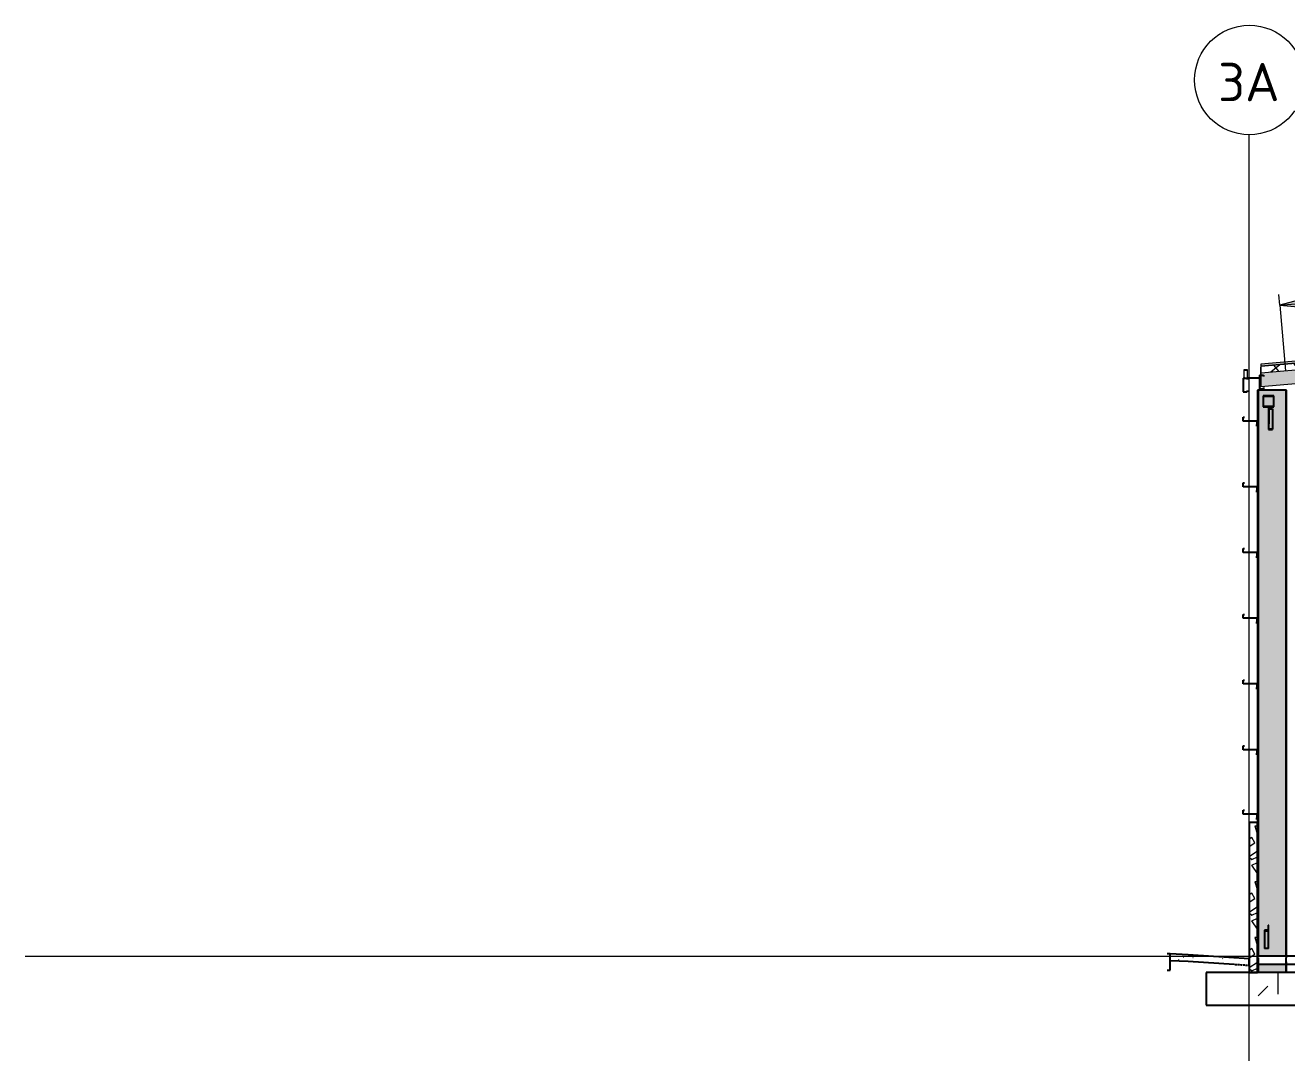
# Model space of a CAD drawing. Header units: millimetres. Extents: x 632 to 546626, y -3890 to 22200.
# Drawn here: x 205974 to 229006, y 3287 to 22200 of the extents above; entities that cross this region are included whole.
import ezdxf

# ---------------------------------------------------------------- set-up
doc = ezdxf.new("R2010")
doc.units = ezdxf.units.MM
for name, pattern in [('Dash', [7, 5, -2]), ('Hidden Double', [7, 5, -2]), ('Hidden Half', [3, 2, -1])]:
    doc.linetypes.add(name, pattern=pattern)
for name, color, linetype, lineweight in [('A-010-D_DIM', 211, 'Continuous', 13), ('A-010-D_DIM-200', 211, 'Continuous', 13), ('A-200-M_WALL_EXT', 113, 'Continuous', 13), ('A-200-M_WALL_PAT', 111, 'Continuous', 13), ('A-230-H-FLOOR', 190, 'Continuous', 13), ('A-230-M_FLOOR', 192, 'Continuous', 13), ('A-230-MH_FLOOR', 190, 'Hidden Double', 13), ('A-270-M_ROOF', 132, 'Continuous', 13), ('S-160-M_FOUND', 171, 'Continuous', 13), ('S-160-MH_FOUND', 171, 'Hidden Half', 13), ('S-280-M_COLUMN', 52, 'Continuous', 13), ('S-280-M_STRUCT_FRAME', 12, 'Continuous', 13), ('S-280-MH_COLUMN', 52, 'Hidden Half', 13), ('Z-030-M_GRID', 191, 'Continuous', 13), ('Z-033_T_GRIDREF', 31, 'Continuous', 13), ('Z-230-A_LEVEL', 51, 'Continuous', 13)]:
    doc.layers.add(name, color=color, linetype=linetype, lineweight=lineweight)
doc.styles.add('ISOCPEUR_1', font='isocpeur.ttf', dxfattribs={"height": 700})
doc.styles.add('ISOCPEUR_2', font='isocpeur.ttf', dxfattribs={"height": 500})
doc.dimstyles.new('2_5___Arrow___Transparent', dxfattribs={"dimscale": 304.8, "dimtxt": 497.990588, "dimasz": 1.968504, "dimexe": 0.656168, "dimexo": 1.049869, "dimgap": 0.164042, "dimtad": 1, "dimdec": 0, "dimzin": 0, "dimdsep": 46, "dimtxsty": 'ISOCPEUR_2', "dimsah": 1, "dimcen": 0.09, "dimadec": 0, "dimazin": 0, "dimtfac": 1, "dimtdec": 4, "dimtix": 1, "dimtmove": 0, "dimatfit": 3, "dimfxl": 1, "dimtvp": 1, "dimtolj": 1, "dimtzin": 0, "dimlwd": 18, "dimlwe": 18, "dimarcsym": 2})
pattern_1 = [(50, (253362.2, 0), (728.737, -63.756), [76.2, -838.2]), (355, (253362.2, 0), (-140.972, 764.228), [60.96, -670.56]), (100.451, (253422.9, -5.3), (587.77, 700.467), [64.76, -712.36]), (46.184, (253362.2, 203.2), (1084.316, -168.17), [114.3, -1257.3]), (96.636, (253452.6, 189.2), (949.61, 989.71), [97.14, -1068.54]), (351.184, (253362.2, 203.2), (949.62, 989.7), [91.44, -1005.84]), (21, (253463.8, 152.4), (606.458, -409.06), [76.2, -838.2]), (326, (253463.8, 152.4), (247.208, 736.753), [60.96, -670.56]), (71.451, (253514.34, 118.3), (853.668, 327.685), [64.76, -712.36]), (37.5, (253362.2, 0), (12.3547, 338.22), [6.706, -655.726, 6.706, -674.014, -673.1]), (37.5, (253362.2, 0), (12.3547, 338.22), [-1343.152, 6.706, -666.394]), (7.5, (253362.2, 0), (267.279, 400.722), [6.706, -381.406, 6.706, -640.486, -256.54]), (7.5, (253362.2, 0), (267.279, 400.722), [-1035.304, 6.706, -249.834]), (327.5, (253135.63, 0), (542.3633, -22.9153), [6.706, -247.294, 6.706, -785.774, -1051.56]), (327.5, (253135.63, 0), (542.3633, -22.9153), [-1046.48, 6.706, -1044.854]), (317.5, (253034.03, 0), (592.517, 101.707), [6.706, -323.494, 6.706, -519.582, -746.76]), (317.5, (253034.03, 0), (592.517, 101.707), [-856.488, 6.706, -740.054])]

# ---------------------------------------------------------------- blocks, each defined once
blk = doc.blocks.new('Ridge Capping - Ridge Capping-1882401-S6_501-SECTION A4')
at = {"layer": 'A-270-M_ROOF', "lineweight": 5, "transparency": 33554432}
blk.add_hatch(color=253, dxfattribs=at).paths.add_polyline_path([(4557998, 17716), (4558305, 17743), (4558612, 17716), (4558604, 17720), (4558303, 17746), (4558005, 17720)])
at = {"layer": 'A-270-M_ROOF', "color": 53, "lineweight": 5}
for p, q in [((4557998, 17716), (4558305, 17743)), ((4558305, 17746), (4558005, 17720)), ((4558604, 17720), (4558305, 17746)), ((4558305, 17743), (4558612, 17716)), ((4558005, 17720), (4557998, 17716)), ((4558612, 17716), (4558604, 17720))]:
    blk.add_line(p, q, dxfattribs=at)
blk = doc.blocks.new('25021-APA-ZZ-ZZ-M3-AR-000001_V3_rvt-4-S6_501-SECTION A4')
at = {"layer": 'A-270-M_ROOF', "transparency": 33554432}
for color, points in [(9, [(4578096, 15971), (4578096, 16011), (4558303, 17743), (4538514, 16011), (4538514, 15971), (4558305, 17703), (4577116, 16057)]), (253, [(4538228, 15749), (4538232, 15753), (4538209, 15766), (4538209, 15900), (4538264, 15900), (4538264, 15755), (4538514, 15755), (4538514, 15955), (4538509, 15955), (4538509, 15760), (4538269, 15760), (4538269, 15905), (4538204, 15905), (4538204, 15764)]), (253, [(4578381, 15748), (4578406, 15763), (4578406, 15904), (4578341, 15904), (4578341, 15759), (4578101, 15759), (4578101, 15954), (4578096, 15954), (4578096, 15754), (4578346, 15754), (4578346, 15899), (4578401, 15899), (4578401, 15766), (4578377, 15752)])]:
    blk.add_hatch(color=color, dxfattribs=at).paths.add_polyline_path(points)
at = {"layer": 'A-270-M_ROOF', "lineweight": 5}
h = blk.add_hatch(dxfattribs=at)
h.set_pattern_fill('FP_12', angle=-135, style=0, pattern_type=2)
h.set_pattern_definition([(40, (4563344.53, -9e-06), (-192.8363, 229.8133), []), (130, (4563344.53, -9e-06), (-229.8133, -192.8363), [])])
h.paths.add_polyline_path([(4538514, 15851), (4558305, 17582), (4578096, 15851), (4578096, 15971), (4558303, 17702), (4538514, 15971)])
at = {"layer": 'A-270-M_ROOF', "lineweight": 5, "transparency": 33554432}
blk.add_hatch(color=254, dxfattribs=at).paths.add_polyline_path([(4538514, 15600), (4558305, 17331), (4578096, 15600), (4578096, 15851), (4558303, 17582), (4538514, 15851)])
at = {"layer": 'A-270-M_ROOF', "color": 53, "lineweight": 5}
for p, q in [((4558305, 17743), (4538514, 16011)), ((4578096, 16011), (4558305, 17743)), ((4558305, 17703), (4538514, 15971)), ((4538514, 15971), (4558305, 17703)), ((4538514, 15851), (4558305, 17582)), ((4578096, 15971), (4558305, 17703)), ((4558305, 17703), (4578096, 15971)), ((4558305, 17582), (4578096, 15851)), ((4538514, 15600), (4558305, 17331)), ((4558305, 17331), (4578096, 15600)), ((4538204, 15905), (4538204, 15764)), ((4538269, 15905), (4538204, 15905)), ((4538209, 15766), (4538209, 15900)), ((4538209, 15900), (4538264, 15900)), ((4538264, 15900), (4538264, 15755)), ((4538269, 15760), (4538269, 15905)), ((4538514, 15955), (4538509, 15955)), ((4538509, 15955), (4538509, 15760)), ((4538514, 16011), (4538514, 15971)), ((4538514, 15971), (4538514, 15600)), ((4538514, 15755), (4538514, 15955)), ((4578096, 15971), (4578096, 16011)), ((4578096, 15600), (4578096, 15971)), ((4578101, 15954), (4578096, 15954)), ((4578096, 15954), (4578096, 15754)), ((4578101, 15759), (4578101, 15954)), ((4578406, 15904), (4578341, 15904)), ((4578341, 15904), (4578341, 15759)), ((4578346, 15754), (4578346, 15899)), ((4578346, 15899), (4578401, 15899)), ((4578401, 15899), (4578401, 15766)), ((4578406, 15763), (4578406, 15904)), ((4538204, 15764), (4538228, 15749)), ((4538232, 15753), (4538209, 15766)), ((4538228, 15749), (4538232, 15753)), ((4538264, 15755), (4538514, 15755)), ((4538509, 15760), (4538269, 15760)), ((4578096, 15754), (4578346, 15754)), ((4578341, 15759), (4578101, 15759)), ((4578401, 15766), (4578377, 15752)), ((4578377, 15752), (4578381, 15748)), ((4578381, 15748), (4578406, 15763))]:
    blk.add_line(p, q, dxfattribs=at)
blk.add_blockref('Ridge Capping - Ridge Capping-1882401-S6_501-SECTION A4', (0, 0), dxfattribs=at)
blk = doc.blocks.new('NRP_Framing-Steel-EA - WB725 - 75x75x8EA-3966786-S6_501-SECTION A4')
at = {"layer": 'S-280-M_STRUCT_FRAME', "linetype": 'Dash', "lineweight": 25}
for points in [[(4538655, 5662), (4538655, 5766), (4538647, 5766), (4538647, 5673), (4538580, 5673), (4538580, 5662)], [(4538655, 5337), (4538655, 5662), (4538580, 5662), (4538580, 5337)]]:
    blk.add_hatch(color=256, dxfattribs=at).paths.add_polyline_path(points)
at = {"layer": 'S-280-M_STRUCT_FRAME', "lineweight": 25}
for p, q in [((4538655, 5766), (4538647, 5766)), ((4538647, 5766), (4538647, 5673)), ((4538655, 5662), (4538655, 5766)), ((4538647, 5673), (4538580, 5673)), ((4538580, 5673), (4538580, 5662)), ((4538580, 5662), (4538655, 5662)), ((4538580, 5662), (4538580, 5337)), ((4538655, 5337), (4538655, 5662)), ((4538655, 5337), (4538580, 5337))]:
    blk.add_line(p, q, dxfattribs=at)
blk = doc.blocks.new('NRP_Framing-Steel-Purlin Z - G914 - EZ250-15-4082128-S6_501-SECTION A4')
at = {"layer": 'S-280-M_STRUCT_FRAME', "color": 150, "lineweight": 25}
for p, q in [((4538195, 7861), (4538215, 7861)), ((4538195, 7790), (4538195, 7861)), ((4538195, 7861), (4538215, 7861)), ((4538195, 7790), (4538195, 7861)), ((4538445, 7790), (4538195, 7790)), ((4538445, 7790), (4538195, 7790)), ((4538425, 7714), (4538445, 7714)), ((4538425, 7714), (4538445, 7714)), ((4538445, 7714), (4538445, 7790)), ((4538445, 7714), (4538445, 7790))]:
    blk.add_line(p, q, dxfattribs=at)
blk = doc.blocks.new('NRP_Framing-Steel-Purlin Z - G914 - EZ250-15-4082098-S6_501-SECTION A4')
at = {"layer": 'S-280-M_STRUCT_FRAME', "color": 150, "lineweight": 25}
for p, q in [((4538195, 15040), (4538215, 15040)), ((4538195, 14969), (4538195, 15040)), ((4538195, 15040), (4538215, 15040)), ((4538195, 14969), (4538195, 15040)), ((4538445, 14969), (4538195, 14969)), ((4538445, 14969), (4538195, 14969)), ((4538425, 14893), (4538445, 14893)), ((4538425, 14893), (4538445, 14893)), ((4538445, 14893), (4538445, 14969)), ((4538445, 14893), (4538445, 14969))]:
    blk.add_line(p, q, dxfattribs=at)
blk = doc.blocks.new('NRP_Framing-Steel-Purlin C - G946 - EC250-24-4082628-S6_501-SECTION A4')
at = {"layer": 'S-280-M_STRUCT_FRAME', "color": 1, "lineweight": 25}
for p, q in [((4538195, 15756), (4538195, 15506)), ((4538195, 15756), (4538268, 15756)), ((4538268, 15756), (4538268, 15732)), ((4538195, 15506), (4538268, 15506)), ((4538268, 15530), (4538268, 15506))]:
    blk.add_line(p, q, dxfattribs=at)
blk = doc.blocks.new('NRP_Foundation-Pad Footing Fibre _v2_ - PF2 -2400 x 2000 x 600d-3893007-S6_501-SECTION A4')
at = {"layer": 'S-160-M_FOUND'}
h = blk.add_hatch(dxfattribs=at)
h.set_pattern_fill('FP_15', color=256, style=0, pattern_type=2)
h.set_pattern_definition([(45, (4563344.5, 0), (-1414.214, 0), [750, -3000]), (45, (4564344.5, 1000), (-1414.214, 0), [750, -3000]), (45, (4565344.5, -300), (-1414.214, 0), [250, -2000]), (90, (4565344.53, 500), (-500, 500), [500, -2000]), (315, (4565344.5, 1000), (0, 2828.43), [500, -3000]), (0, (4564344.5, 1000), (2000, 2000), [300, -1000]), (0, (4561844.5, 2000), (2000, 2000), [300, -2000])])
h.paths.add_polyline_path([(4539919, 4300), (4539919, 4900), (4537519, 4900), (4537519, 4300)])
at = {"layer": 'S-160-M_FOUND', "lineweight": 25}
for p, q in [((4539919, 4900), (4537519, 4900)), ((4537519, 4900), (4537519, 4300)), ((4539919, 4300), (4539919, 4900)), ((4537519, 4300), (4539919, 4300))]:
    blk.add_line(p, q, dxfattribs=at)
blk = doc.blocks.new('NRP_Framing-Steel-EA - WB725 - 75x75x8EA-3966785-S6_501-SECTION A4')
at = {"layer": 'S-280-M_STRUCT_FRAME', "linetype": 'Dash', "lineweight": 25}
h = blk.add_hatch(color=256, dxfattribs=at)
h.paths.add_polyline_path([(4538655, 14919), (4538663, 14919), (4538663, 15231), (4538655, 15231), (4538655, 15226)])
h.paths.add_polyline_path([(4538663, 15237), (4538663, 15243), (4538655, 15243), (4538655, 15237)])
for points in [[(4538663, 14825), (4538730, 14825), (4538730, 15195), (4538663, 15195), (4538663, 14919)], [(4538655, 14814), (4538730, 14814), (4538730, 14825), (4538663, 14825), (4538663, 14919), (4538655, 14919)]]:
    blk.add_hatch(color=256, dxfattribs=at).paths.add_polyline_path(points)
at = {"layer": 'S-280-M_STRUCT_FRAME', "lineweight": 25}
for p, q in [((4538655, 15243), (4538663, 15243)), ((4538655, 15243), (4538655, 15237)), ((4538655, 15231), (4538655, 14919)), ((4538663, 15243), (4538663, 15237)), ((4538663, 15231), (4538663, 14919)), ((4538663, 15195), (4538730, 15195)), ((4538730, 15195), (4538730, 14825)), ((4538663, 14919), (4538655, 14919)), ((4538655, 14919), (4538655, 14814)), ((4538655, 14814), (4538730, 14814)), ((4538663, 14825), (4538663, 14919)), ((4538730, 14825), (4538663, 14825)), ((4538730, 14814), (4538730, 14825))]:
    blk.add_line(p, q, dxfattribs=at)
at = {"layer": 'S-280-M_STRUCT_FRAME', "linetype": 'Dash', "lineweight": 25}
for p, q in [((4538655, 15237), (4538655, 15231)), ((4538663, 15237), (4538663, 15231))]:
    blk.add_line(p, q, dxfattribs=at)
blk = doc.blocks.new('NRP_Framing-Steel-Purlin C - P946 - EC250-24-4110020-S6_501-SECTION A4')
at = {"layer": 'S-280-M_STRUCT_FRAME', "color": 1, "lineweight": 25}
for p, q in [((4538490, 15808), (4538490, 15558)), ((4538490, 15808), (4538563, 15808)), ((4538510, 15683), (4538510, 15683)), ((4538563, 15808), (4538563, 15784)), ((4538490, 15558), (4538563, 15558)), ((4538563, 15582), (4538563, 15558))]:
    blk.add_line(p, q, dxfattribs=at)
at = {"layer": 'S-280-M_STRUCT_FRAME', "color": 1, "linetype": 'Dash', "lineweight": 25}
blk.add_line((4538510, 15683), (4538510, 15683), dxfattribs=at)
blk = doc.blocks.new('Grid - NRP_Grid-Head-320187-S6_501-SECTION A4')
at = {"layer": 'Z-033_T_GRIDREF'}
blk.add_circle((4578305, 21200), 1000, dxfattribs=at)
blk = doc.blocks.new('DIMBLOCK13-S6_501-SECTION A4')
at = {"layer": 'A-010-D_DIM-200', "lineweight": 18}
for points in [[(232865, 17434), (232259, 17487), (232277, 17277)], [(228881, 17086), (229488, 17032), (229469, 17243)]]:
    blk.add_hatch(color=256, dxfattribs=at).paths.add_polyline_path(points)
for p, q in [((232865, 17434), (232848, 17633)), ((228881, 17086), (228863, 17285)), ((228881, 17086), (232865, 17434)), ((232865, 17434), (232259, 17487)), ((232259, 17487), (232277, 17277)), ((232277, 17277), (232865, 17434)), ((232865, 17434), (232970, 16238)), ((229469, 17243), (228881, 17086)), ((228881, 17086), (229488, 17032)), ((228881, 17086), (228985, 15889)), ((229488, 17032), (229469, 17243))]:
    blk.add_line(p, q, dxfattribs=at)
at = {"layer": 'A-010-D_DIM-200', "color": 0, "lineweight": 18, "insert": (230082, 17897), "char_height": 500, "width": 1758.29, "attachment_point": 1, "rotation": 5, "line_spacing_factor": 1.149209, "style": 'ISOCPEUR_2'}
blk.add_mtext('4000', dxfattribs=at)

msp = doc.modelspace()

# ---------------------------------------------------------------- hatches: boundary and pattern name
at = {"layer": 'A-200-M_WALL_PAT'}
h = msp.add_hatch(dxfattribs=at)
h.set_pattern_fill('FP_20', color=250, angle=116.56505, style=0, pattern_type=2)
h.set_pattern_definition([(296.565, (253616.2, 152.4), (5e-05, 1016), [113.592, -2158.253]), (33.69, (253667, 50.8), (7e-05, 1016), [183.16, -3480.08]), (33.69, (254683, 50.8), (7e-05, 1016), [183.16, -3480.08]), (33.69, (255699, 50.8), (7e-05, 1016), [183.16, -3480.08]), (116.565, (253819.4, 152.4), (5e-05, 1016), [113.592, -2158.253]), (213.69, (253768.6, 254), (7e-05, 1016), [183.16, -3480.08]), (213.69, (254784.6, 254), (7e-05, 1016), [183.16, -3480.08]), (213.69, (255800.6, 254), (7e-05, 1016), [183.16, -3480.08]), (26.565, (254022.6, 152.4), (5e-05, 1016), [227.185, -2044.66]), (26.565, (255038.6, 152.4), (5e-05, 1016), [227.185, -2044.66]), (270, (254225.8, 254), (1016, 0.0009), [101.6, -914.4]), (225, (254225.8, 152.4), (-0.002, 1016), [143.684, -1293.157]), (135, (254124.2, 50.8), (-0.0009, 1016), [143.684, -1293.157]), (288.435, (253819.4, 457.2), (-0.002, 1015.9997), [160.644, -3052.23]), (18.435, (253870.2, 304.8), (-0.002, 1016), [160.64, -3052.23]), (18.435, (254886.2, 304.8), (-0.002, 1016), [160.64, -3052.23]), (18.435, (255902.2, 304.8), (-0.002, 1016), [160.64, -3052.23]), (135, (254022.6, 355.6), (-0.0009, 1016), [143.684, -1293.157]), (180, (253921, 457.2), (0.0009, -1016), [101.6, -914.4]), (251.565, (253565.4, 711.2), (0.0004, 1015.9997), [160.644, -3052.23]), (315, (253514.6, 558.8), (-0.0009, 1016), [143.684, -1293.157]), (71.565, (253616.2, 457.2), (0.0004, 1015.9997), [160.644, -3052.23]), (135, (253667, 609.6), (-0.0009, 1016), [143.684, -1293.157]), (225, (253971.8, 711.2), (-0.002, 1016), [143.684, -1293.157]), (123.69, (253870.2, 609.6), (7e-05, 1016), [183.16, -3480.08]), (123.69, (254886.2, 609.6), (7e-05, 1016), [183.16, -3480.08]), (26.565, (253768.6, 762), (5e-05, 1016), [113.59, -2158.25]), (26.565, (254784.6, 762), (5e-05, 1016), [113.59, -2158.25]), (315, (253870.2, 812.8), (-0.0009, 1016), [143.684, -1293.157]), (213.69, (254327.4, 965.2), (7e-05, 1016), [183.16, -3480.08]), (213.69, (255343.4, 965.2), (7e-05, 1016), [183.16, -3480.08]), (213.69, (256359.4, 965.2), (7e-05, 1016), [183.16, -3480.08]), (296.565, (254175, 863.6), (5e-05, 1016), [113.592, -2158.253]), (45, (254225.8, 762), (-0.0009, 1016), [143.684, -1293.157]), (90, (254327.4, 863.6), (-1016, -0.0009), [101.6, -914.4]), (213.69, (253870.2, 1016), (7e-05, 1016), [183.16, -3480.08]), (213.69, (254886.2, 1016), (7e-05, 1016), [183.16, -3480.08]), (213.69, (255902.2, 1016), (7e-05, 1016), [183.16, -3480.08]), (315, (253717.8, 914.4), (-0.0009, 1016), [71.842, -1365]), (26.565, (253768.6, 863.6), (5e-05, 1016), [113.59, -2158.25]), (26.565, (254784.6, 863.6), (5e-05, 1016), [113.59, -2158.25]), (90, (253870.2, 914.4), (-1016, -0.0009), [101.6, -914.4]), (333.435, (253463.8, 965.2), (-0.002, 1016), [113.59, -2158.25]), (333.435, (254479.8, 965.2), (-0.002, 1016), [113.59, -2158.25]), (243.435, (253565.4, 914.4), (-0.002, 1016), [113.592, -2158.253]), (161.565, (253514.6, 812.8), (0.0004, 1016), [160.64, -3052.23]), (161.565, (254530.6, 812.8), (0.0004, 1016), [160.64, -3052.23]), (161.565, (255546.6, 812.8), (0.0004, 1016), [160.64, -3052.23]), (45, (253362.2, 863.6), (-0.0009, 1016), [143.684, -1293.157]), (26.565, (253413, -9e-05), (5e-05, 1016), [113.59, -2158.25]), (26.565, (254429, -0.0001), (5e-05, 1016), [113.59, -2158.25]), (116.565, (253514.6, 50.8), (5e-05, 1016), [113.592, -2158.253]), (206.565, (253463.8, 152.4), (5e-05, 1016), [113.59, -2158.25]), (206.565, (254479.8, 152.4), (5e-05, 1016), [113.59, -2158.25]), (296.565, (253362.2, 101.6), (5e-05, 1016), [113.592, -2158.253]), (14.036, (254124.2, 457.2), (0.003, 1016), [209.45, -3979.62]), (14.036, (255140.2, 457.2), (0.003, 1016), [209.45, -3979.62]), (14.036, (256156.2, 457.2), (0.003, 1016), [209.45, -3979.62]), (14.036, (257172.2, 457.2), (0.003, 1016), [209.45, -3979.62]), (135, (254327.4, 508), (-0.0009, 1016), [143.684, -1293.157]), (198.435, (254225.8, 609.6), (-0.002, 1016), [160.64, -3052.23]), (198.435, (255241.8, 609.6), (-0.002, 1016), [160.64, -3052.23]), (198.435, (256257.8, 609.6), (-0.002, 1016), [160.64, -3052.23]), (296.565, (254073.4, 558.8), (5e-05, 1016), [113.592, -2158.253]), (333.435, (253413, 304.8), (-0.002, 1016), [113.59, -2158.25]), (333.435, (254429, 304.8), (-0.002, 1016), [113.59, -2158.25]), (45, (253514.6, 254), (-0.0009, 1016), [71.842, -1365]), (116.565, (253565.4, 304.8), (5e-05, 1016), [113.592, -2158.253]), (225, (253514.6, 406.4), (-0.002, 1016), [143.684, -1293.157])])
h.paths.add_polyline_path([(228322.3, 4900), (228472.3, 4900), (228472.3, 7640), (228322.3, 7640), (228322.3, 6897.6)])
at = {"layer": 'A-230-H-FLOOR'}
h = msp.add_hatch(dxfattribs=at)
h.set_pattern_fill('FP_16', color=256, style=0, pattern_type=2)
h.set_pattern_definition(pattern_1)
h.paths.add_polyline_path([(226876.2, 5240), (226820.7, 5240), (226820.7, 4940), (226876.2, 4940)])
h = msp.add_hatch(dxfattribs=at)
h.set_pattern_fill('FP_16', color=256, style=0, pattern_type=2)
h.set_pattern_definition(pattern_1)
h.paths.add_polyline_path([(228322.3, 5031), (228322.3, 5151), (227207.4, 5224), (226876.2, 5240), (226876.2, 5120), (227207.4, 5104)])
h = msp.add_hatch(dxfattribs=at)
h.set_pattern_fill('FP_15', color=256, style=0, pattern_type=2)
h.set_pattern_definition([(45, (253362.2, 0), (-1414.214, 0), [750, -3000]), (45, (254362.2, 1000), (-1414.214, 0), [750, -3000]), (45, (255362.2, -300), (-1414.214, 0), [250, -2000]), (90, (255362.2, 500), (-500, 500), [500, -2000]), (315, (255362.2, 1000), (0, 2828.43), [500, -3000]), (0, (254362.2, 1000), (2000, 2000), [300, -1000]), (0, (251862.2, 2000), (2000, 2000), [300, -2000])])
h.paths.add_polyline_path([(264446.4, 5050), (268172.3, 5050), (268172.3, 5200), (228472.3, 5200), (228472.3, 5050), (259071.3, 5050)])
at = {"layer": 'A-230-H-FLOOR', "lineweight": 5}
msp.add_hatch(color=256, dxfattribs=at).paths.add_polyline_path([(228322.2, 5029.4), (228322.3, 5031), (228298.9, 5031)])
at = {"layer": 'S-280-M_COLUMN', "lineweight": 5}
h = msp.add_hatch(color=256, dxfattribs=at)
h.paths.add_polyline_path([(228472.3, 4900), (228485.5, 4900), (228485.5, 5050), (228472.3, 5050)])
h.paths.add_polyline_path([(228485.5, 5200), (228485.5, 15532.3), (228472.3, 15532.3), (228472.3, 5200)])
h = msp.add_hatch(color=256, dxfattribs=at)
h.paths.add_polyline_path([(228492.5, 4900), (228499.5, 4900), (228499.5, 5050), (228485.5, 5050), (228487.4, 4900), (228491.4, 4900)])
h.paths.add_polyline_path([(228489.8, 5200), (228499.5, 5200), (228499.5, 15532.3), (228485.5, 15532.3), (228487.4, 5200), (228488, 5200)])
h = msp.add_hatch(color=256, dxfattribs=at)
h.paths.add_polyline_path([(228973.3, 4900), (228973.3, 5050), (228499.5, 5050), (228499.5, 4900)])
h.paths.add_polyline_path([(228672.3, 5200), (228973.3, 5200), (228973.3, 15532.3), (228499.5, 15532.3), (228499.5, 5200), (228597.3, 5200)])
h.paths.add_polyline_path([(228597.3, 5336.8), (228597.3, 5672.9), (228664.3, 5672.9), (228664.3, 5766.4), (228672.3, 5766.4), (228672.3, 5336.8)])
h.paths.add_polyline_path([(228680.3, 14813.9), (228672.3, 14813.9), (228672.3, 15230.6), (228572.3, 15230.6), (228572.3, 15430.6), (228772.3, 15430.6), (228772.3, 15230.6), (228680.3, 15230.6), (228680.3, 15195.4), (228747.3, 15195.4), (228747.3, 14813.9)])
h.paths.add_polyline_path([(228766.3, 15236.6), (228766.3, 15424.6), (228578.3, 15424.6), (228578.3, 15236.6), (228672.3, 15236.6), (228672.3, 15243.4), (228680.3, 15243.4), (228680.3, 15236.6)])
h = msp.add_hatch(color=256, dxfattribs=at)
h.paths.add_polyline_path([(228984.7, 4900), (228987.3, 4900), (228985.3, 5050), (228973.3, 5050), (228973.3, 4900), (228983.2, 4900)])
h.paths.add_polyline_path([(228982.8, 5200), (228987.3, 5200), (228985, 15532.3), (228973.3, 15532.3), (228973.6, 5200), (228982.7, 5200)])
h = msp.add_hatch(color=256, dxfattribs=at)
h.paths.add_polyline_path([(229000.5, 4900), (229000.5, 5050), (228987.3, 5050), (228987.3, 4900)])
h.paths.add_polyline_path([(228987.3, 5200), (229000.5, 5200), (229000.5, 15532.3), (228987.3, 15532.3), (228987.3, 6897.6)])
at = {"layer": 'S-280-M_STRUCT_FRAME', "lineweight": 5}
h = msp.add_hatch(color=256, dxfattribs=at)
h.paths.add_polyline_path([(228772.3, 15230.6), (228772.3, 15430.6), (228572.3, 15430.6), (228572.3, 15230.6)])
h.paths.add_polyline_path([(228766.3, 15236.6), (228578.3, 15236.6), (228578.3, 15424.6), (228766.3, 15424.6)])

# ---------------------------------------------------------------- linework, layer by layer
at = {"layer": 'A-200-M_WALL_EXT', "lineweight": 25}
for p, q in [((228472.3, 7640), (228322.3, 7640)), ((228322.3, 7640), (228322.3, 4900)), ((228472.3, 4900), (228472.3, 7640)), ((228322.3, 4900), (228472.3, 4900))]:
    msp.add_line(p, q, dxfattribs=at)
at = {"layer": 'A-230-M_FLOOR', "lineweight": 25}
for p, q in [((226876.2, 5240), (226820.7, 5240)), ((227207.4, 5224), (226876.2, 5240)), ((226876.2, 4940), (226876.2, 5240)), ((226876.2, 5120), (227207.4, 5104)), ((228322.3, 5151), (227207.4, 5224)), ((227207.4, 5104), (228047.9, 5048.9)), ((228322.3, 5031), (228322.3, 5151)), ((268172.3, 5200), (228472.3, 5200)), ((228472.3, 5200), (228472.3, 5050)), ((226820.7, 4940), (226876.2, 4940)), ((228472.3, 5050), (268172.3, 5050))]:
    msp.add_line(p, q, dxfattribs=at)
at = {"layer": 'A-230-MH_FLOOR', "lineweight": 25}
msp.add_line((228047.9, 5048.9), (228322.3, 5031), dxfattribs=at)
at = {"layer": 'S-280-M_COLUMN', "lineweight": 25}
for p, q in [((228472.3, 15532.3), (228472.3, 7640)), ((228485.5, 15532.3), (228472.3, 15532.3)), ((228485.5, 15532.3), (228485.5, 5200)), ((228499.5, 15532.3), (228485.5, 15532.3)), ((228973.3, 15532.3), (228499.5, 15532.3)), ((228987.3, 15532.3), (228973.3, 15532.3)), ((228987.3, 15532.3), (228987.3, 5200)), ((229000.5, 15532.3), (228987.3, 15532.3)), ((229000.5, 5200), (229000.5, 15532.3)), ((228485.5, 5050), (228485.5, 4900)), ((228987.3, 5050), (228987.3, 4900)), ((229000.5, 4900), (229000.5, 5050))]:
    msp.add_line(p, q, dxfattribs=at)
at = {"layer": 'S-280-M_STRUCT_FRAME', "lineweight": 25}
for p, q in [((228772.3, 15430.6), (228572.3, 15430.6)), ((228572.3, 15430.6), (228572.3, 15230.6)), ((228572.3, 15230.6), (228772.3, 15230.6)), ((228578.3, 15424.6), (228766.3, 15424.6)), ((228578.3, 15236.6), (228578.3, 15424.6)), ((228766.3, 15236.6), (228578.3, 15236.6)), ((228766.3, 15424.6), (228766.3, 15236.6)), ((228772.3, 15230.6), (228772.3, 15430.6))]:
    msp.add_line(p, q, dxfattribs=at)
at = {"layer": 'S-280-MH_COLUMN', "lineweight": 25}
for p, q in [((228485.5, 5200), (228485.5, 5050)), ((228987.3, 5200), (228987.3, 5050)), ((229000.5, 5050), (229000.5, 5200))]:
    msp.add_line(p, q, dxfattribs=at)
at = {"layer": 'Z-030-M_GRID'}
msp.add_line((228322.3, 3286.9), (228322.3, 20200), dxfattribs=at)
at = {"layer": 'Z-230-A_LEVEL'}
msp.add_line((205974.2, 5200), (274941, 5200), dxfattribs=at)

# ---------------------------------------------------------------- block references
at = {"color": 10, "lineweight": 5}
msp.add_blockref('25021-APA-ZZ-ZZ-M3-AR-000001_V3_rvt-4-S6_501-SECTION A4', (-4309982.3, 0), dxfattribs=at)
at = {"layer": 'S-160-MH_FOUND', "lineweight": 25}
msp.add_blockref('NRP_Foundation-Pad Footing Fibre _v2_ - PF2 -2400 x 2000 x 600d-3893007-S6_501-SECTION A4', (-4309982.3, 0), dxfattribs=at)
at = {"layer": 'S-280-M_STRUCT_FRAME', "color": 1, "lineweight": 25}
msp.add_blockref('NRP_Framing-Steel-Purlin C - G946 - EC250-24-4082628-S6_501-SECTION A4', (-4309982.3, 0), dxfattribs=at)
at = {"layer": 'S-280-M_STRUCT_FRAME', "color": 1, "linetype": 'Dash', "lineweight": 25}
msp.add_blockref('NRP_Framing-Steel-Purlin C - P946 - EC250-24-4110020-S6_501-SECTION A4', (-4309982.3, 0), dxfattribs=at)
at = {"layer": 'S-280-M_STRUCT_FRAME', "linetype": 'Dash', "lineweight": 25}
msp.add_blockref('NRP_Framing-Steel-EA - WB725 - 75x75x8EA-3966785-S6_501-SECTION A4', (-4309982.3, 0), dxfattribs=at)
at = {"layer": 'S-280-M_STRUCT_FRAME', "color": 150, "lineweight": 25}
for name, p in [('NRP_Framing-Steel-Purlin Z - G914 - EZ250-15-4082098-S6_501-SECTION A4', (-4309982.3, 0)), ('NRP_Framing-Steel-Purlin Z - G914 - EZ250-15-4082098-S6_501-SECTION A4', (-4309982.3, -1200)), ('NRP_Framing-Steel-Purlin Z - G914 - EZ250-15-4082098-S6_501-SECTION A4', (-4309982.3, -2400)), ('NRP_Framing-Steel-Purlin Z - G914 - EZ250-15-4082098-S6_501-SECTION A4', (-4309982.3, -3600)), ('NRP_Framing-Steel-Purlin Z - G914 - EZ250-15-4082098-S6_501-SECTION A4', (-4309982.3, -4800)), ('NRP_Framing-Steel-Purlin Z - G914 - EZ250-15-4082128-S6_501-SECTION A4', (-4309982.3, 1178.7)), ('NRP_Framing-Steel-Purlin Z - G914 - EZ250-15-4082128-S6_501-SECTION A4', (-4309982.3, 0))]:
    msp.add_blockref(name, p, dxfattribs=at)
at = {"layer": 'S-280-M_STRUCT_FRAME', "lineweight": 25}
msp.add_blockref('NRP_Framing-Steel-EA - WB725 - 75x75x8EA-3966786-S6_501-SECTION A4', (-4309982.3, 0), dxfattribs=at)
at = {"layer": 'Z-033_T_GRIDREF'}
msp.add_blockref('Grid - NRP_Grid-Head-320187-S6_501-SECTION A4', (-4349982.3, 0), dxfattribs=at)

# ---------------------------------------------------------------- dimensions: what is measured, and where the dimension line sits
at = {"layer": 'A-010-D_DIM', "lineweight": 18}
dim = msp.add_linear_dim(base=(232865.5, 17434.2), p1=(229013.3, 15570.5), p2=(232998, 15919.1), angle=5, dimstyle='2_5___Arrow___Transparent', override={"dimpost": '<>', "dimfxl": 4000}, dxfattribs=at)
dim.commit()
dim.dimension.update_dxf_attribs({"geometry": 'DIMBLOCK13-S6_501-SECTION A4', "text_midpoint": (230846.9, 17558.7)})

# ---------------------------------------------------------------- next in the draw order: texts
at = {"layer": 'Z-033_T_GRIDREF', "insert": (227753, 21512.1), "char_height": 700, "width": 1362.869, "attachment_point": 1, "style": 'ISOCPEUR_1', "bg_fill": 3, "box_fill_scale": 1.25, "bg_fill_color": 256, "bg_fill_true_color": 13158600, "bg_fill_transparency": 0}
msp.add_mtext('3A', dxfattribs=at)

doc.saveas('drawing.dxf')
